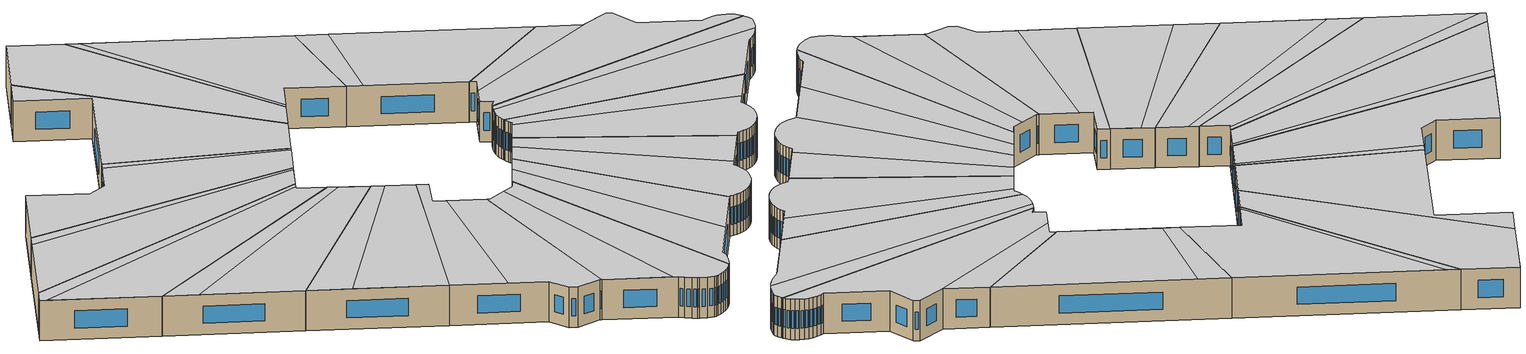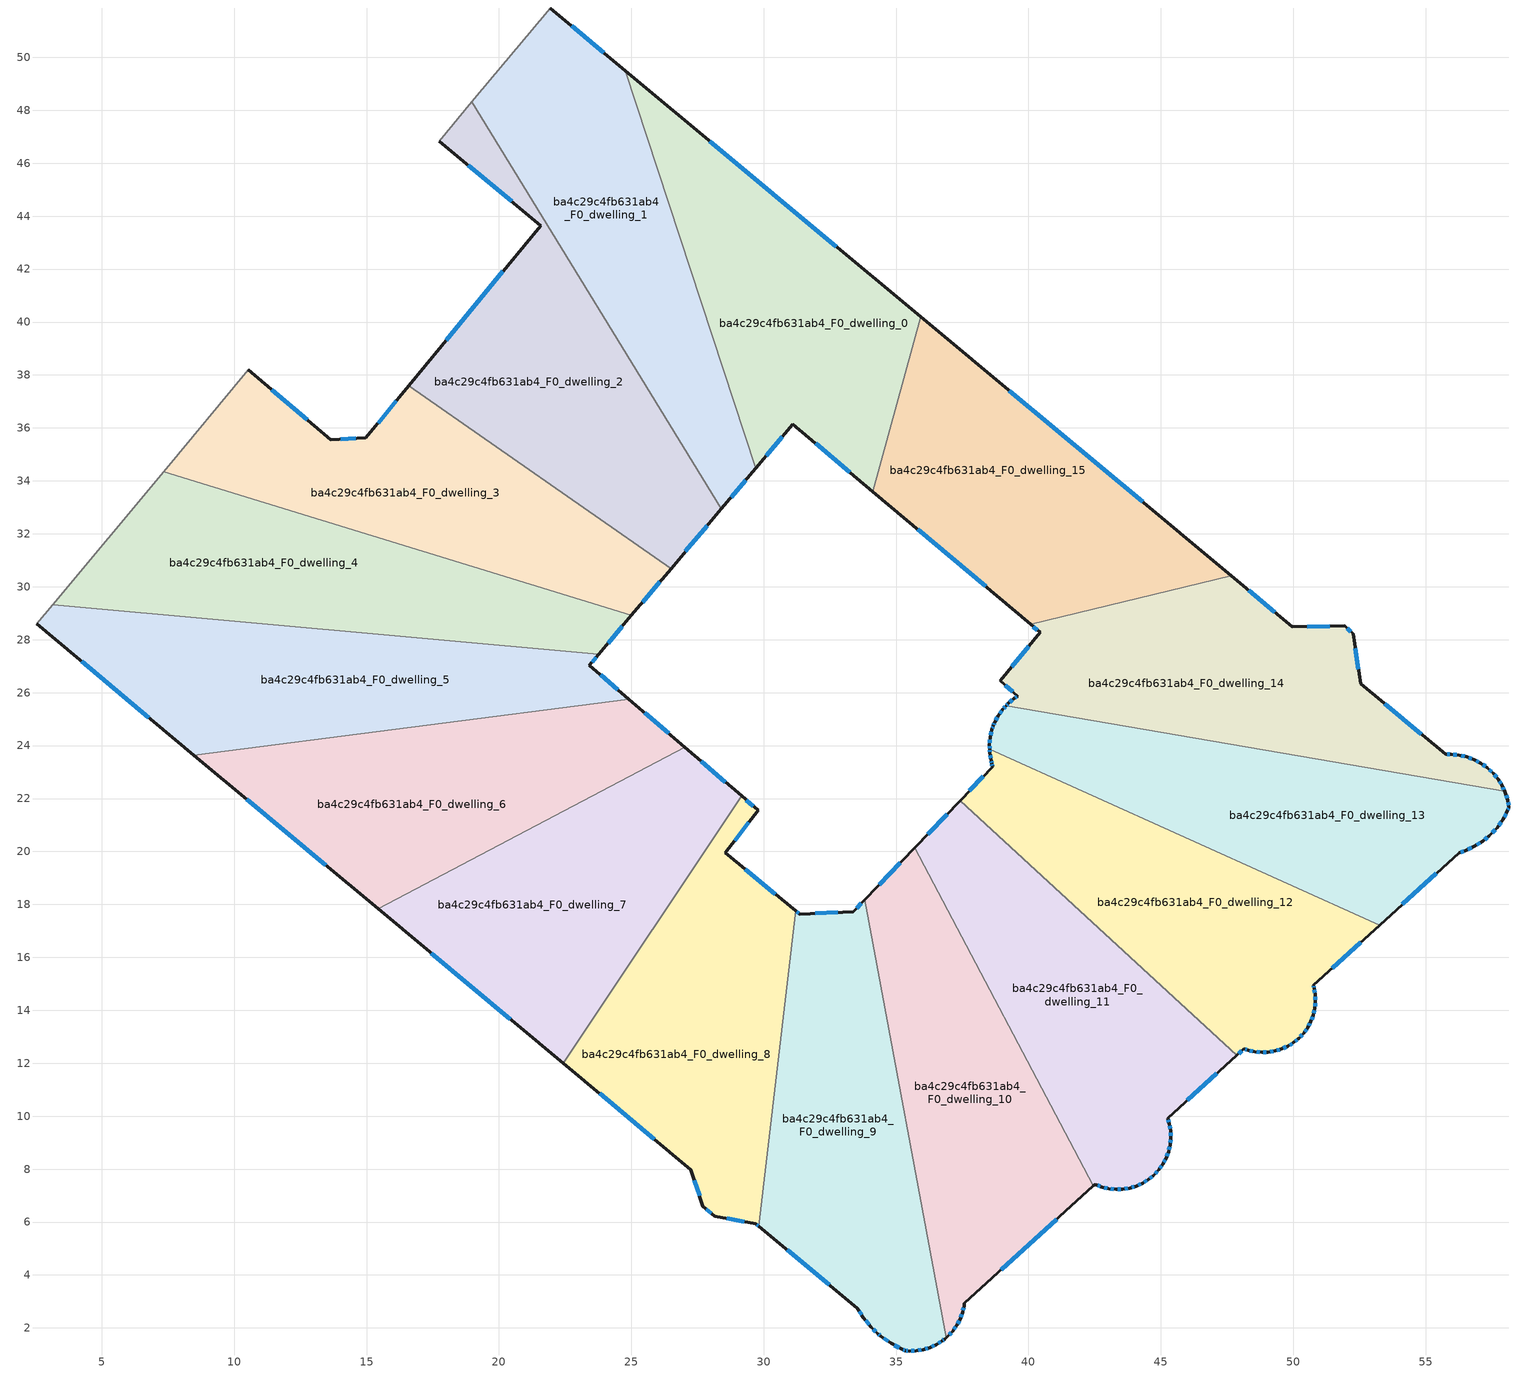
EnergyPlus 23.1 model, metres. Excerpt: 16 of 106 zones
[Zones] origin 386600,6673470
ba4c29c4fb631ab4_F0_dwelling_0
 floor ground (EU_floor_Construction): 35.93,40.2 34.12,33.59 31.1,36.14 29.69,34.47 24.78,49.49 z0
 wall outside (EU_wall_Construction): 29.69,34.47 31.1,36.14 34.12,33.59 / 35.93,40.2 24.78,49.49 z0:3
 wall to ba4c29c4fb631ab4_F0_dwelling_1 (EU_wall_Construction): 24.78,49.49 29.69,34.47 z0:3
 wall to ba4c29c4fb631ab4_F0_dwelling_15 (EU_wall_Construction): 34.12,33.59 35.93,40.2 z0:3
 window (EU_Window_Construction): 31.96,35.41 33.26,34.32 / 30.09,34.94 30.7,35.66 / 32.74,42.85 27.96,46.84 z0.86:2.14
 ceiling to ba4c29c4fb631ab4_F1_dwelling_0 (EU_floor_Construction): 34.12,33.6 35.93,40.2 25.51,48.88 29.83,34.63 31.1,36.14 z3
 ceiling to ba4c29c4fb631ab4_F1_dwelling_1 (EU_floor_Construction): 29.69,34.47 29.83,34.63 25.51,48.88 24.78,49.49 z3
ba4c29c4fb631ab4_F0_dwelling_1
 floor ground (EU_floor_Construction): 24.78,49.49 29.69,34.47 28.4,32.94 18.98,48.32 21.93,51.86 z0
 wall outside (EU_wall_Construction): 28.4,32.94 29.69,34.47 / 24.78,49.49 21.93,51.86 z0:3
 wall to ba4c29c4fb631ab4_F0_dwelling_2 (EU_wall_Construction): 18.98,48.32 28.4,32.94 z0:3
 wall adiabatic (EU_wall_Construction): 21.93,51.86 18.98,48.32 z0:3
 window (EU_Window_Construction): 28.77,33.38 29.32,34.03 / 23.96,50.17 22.75,51.18 z0.86:2.14
 ceiling to ba4c29c4fb631ab4_F1_dwelling_1 (EU_floor_Construction): 28.41,32.95 29.69,34.47 24.78,49.49 21.93,51.86 19.01,48.36 z3
 ceiling to ba4c29c4fb631ab4_F1_dwelling_2 (EU_floor_Construction): 28.4,32.94 28.41,32.95 19.01,48.36 18.98,48.32 z3
ba4c29c4fb631ab4_F0_dwelling_10
 floor ground (EU_floor_Construction): 35.7,20.14 42.46,7.37 37.58,2.92 37.57,2.85 37.51,2.59 37.42,2.33 37.29,2.1 37.14,1.88 36.95,1.68 36.89,1.63 33.82,18.17 z0
 wall outside (EU_wall_Construction): 36.89,1.63 36.95,1.68 37.14,1.88 37.29,2.1 37.42,2.33 37.51,2.59 37.57,2.85 37.58,2.92 42.46,7.37 / 35.7,20.14 33.82,18.17 z0:3
 wall to ba4c29c4fb631ab4_F0_dwelling_9 (EU_wall_Construction): 33.82,18.17 36.89,1.63 z0:3
 wall to ba4c29c4fb631ab4_F0_dwelling_11 (EU_wall_Construction): 42.46,7.37 35.7,20.14 z0:3
 window (EU_Window_Construction): 37.53,2.66 37.55,2.77 / 37.44,2.41 37.48,2.51 / 37.33,2.17 37.38,2.27 / 37.18,1.94 37.25,2.04 / 37.01,1.74 37.08,1.82 / 35.16,19.58 34.36,18.73 / 38.98,4.19 41.06,6.1 z0.86:2.14
 ceiling to ba4c29c4fb631ab4_F1_dwelling_9 (EU_floor_Construction): 37.51,2.59 37.57,2.85 37.58,2.92 39.76,4.91 34.82,19.21 33.82,18.17 36.89,1.63 36.95,1.68 37.14,1.88 37.29,2.1 37.42,2.33 z3
 ceiling to ba4c29c4fb631ab4_F1_dwelling_10 (EU_floor_Construction): 42.46,7.37 35.7,20.14 34.82,19.21 39.76,4.91 z3
ba4c29c4fb631ab4_F0_dwelling_11
 floor ground (EU_floor_Construction): 47.86,12.29 45.26,9.92 45.32,9.71 45.37,9.45 45.38,9.18 45.35,8.92 45.29,8.66 45.2,8.42 45.08,8.18 44.92,7.97 44.74,7.78 44.72,7.76 44.54,7.61 44.32,7.47 44.08,7.36 43.83,7.29 43.57,7.24 43.3,7.23 43.04,7.26 42.79,7.32 42.54,7.41 42.52,7.42 42.46,7.37 35.7,20.14 37.42,21.92 z0
 wall outside (EU_wall_Construction): 42.46,7.37 42.52,7.42 42.54,7.41 42.79,7.32 43.04,7.26 43.3,7.23 43.57,7.24 43.83,7.29 44.08,7.36 44.32,7.47 44.54,7.61 44.72,7.76 44.74,7.78 44.92,7.97 45.08,8.18 45.2,8.42 45.29,8.66 45.35,8.92 45.38,9.18 45.37,9.45 45.32,9.71 45.26,9.92 47.86,12.29 / 37.42,21.92 35.7,20.14 z0:3
 wall to ba4c29c4fb631ab4_F0_dwelling_12 (EU_wall_Construction): 47.86,12.29 37.42,21.92 z0:3
 window (EU_Window_Construction): 45.35,9.52 45.34,9.63 / 45.37,9.26 45.37,9.37 / 45.36,8.99 45.37,9.11 / 45.31,8.74 45.33,8.85 / 45.23,8.49 45.27,8.59 / 45.11,8.25 45.16,8.35 / 44.97,8.03 45.03,8.12 / 44.8,7.83 44.87,7.92 / 44.59,7.65 44.67,7.71 / 44.38,7.51 44.48,7.57 / 44.15,7.39 44.25,7.44 / 43.9,7.31 44.01,7.34 / 43.64,7.25 43.75,7.27 / 43.38,7.23 43.49,7.24 / 43.12,7.25 43.23,7.24 / 42.86,7.3 42.97,7.27 / 42.61,7.38 42.72,7.34 / 36.93,21.41 36.19,20.65 / 46,10.6 47.12,11.62 / 45.3,9.77 45.28,9.86 z0.86:2.14
 ceiling to ba4c29c4fb631ab4_F1_dwelling_10 (EU_floor_Construction): 44.92,7.97 45.08,8.18 45.2,8.42 45.29,8.66 45.35,8.92 45.38,9.18 45.37,9.45 45.32,9.71 45.26,9.92 45.56,10.19 36.7,21.17 35.7,20.14 42.46,7.37 42.52,7.42 42.54,7.41 42.79,7.32 43.04,7.26 43.3,7.23 43.57,7.24 43.83,7.29 44.08,7.36 44.32,7.47 44.54,7.61 44.72,7.76 44.74,7.78 z3
 ceiling to ba4c29c4fb631ab4_F1_dwelling_11 (EU_floor_Construction): 47.86,12.29 37.42,21.92 36.7,21.17 45.56,10.19 z3
ba4c29c4fb631ab4_F0_dwelling_12
 floor ground (EU_floor_Construction): 53.27,17.22 50.77,14.94 50.79,14.84 50.83,14.59 50.84,14.33 50.82,14.07 50.76,13.82 50.67,13.58 50.55,13.35 50.4,13.14 50.22,12.95 50.2,12.93 50.02,12.78 49.8,12.65 49.57,12.54 49.32,12.46 49.06,12.42 48.8,12.41 48.55,12.44 48.29,12.49 48.14,12.55 47.86,12.29 37.42,21.92 38.65,23.2 38.61,23.33 38.59,23.43 38.54,23.72 38.53,23.86 z0
 wall outside (EU_wall_Construction): 47.86,12.29 48.14,12.55 48.29,12.49 48.55,12.44 48.8,12.41 49.06,12.42 49.32,12.46 49.57,12.54 49.8,12.65 50.02,12.78 50.2,12.93 50.22,12.95 50.4,13.14 50.55,13.35 50.67,13.58 50.76,13.82 50.82,14.07 50.84,14.33 50.83,14.59 50.79,14.84 50.77,14.94 53.27,17.22 / 38.53,23.86 38.54,23.72 38.59,23.43 38.61,23.33 38.65,23.2 37.42,21.92 z0:3
 wall to ba4c29c4fb631ab4_F0_dwelling_13 (EU_wall_Construction): 53.27,17.22 38.53,23.86 z0:3
 window (EU_Window_Construction): 50.82,14.66 50.8,14.77 / 50.84,14.4 50.84,14.51 / 50.83,14.15 50.84,14.26 / 50.78,13.89 50.8,14 / 50.7,13.65 50.73,13.75 / 50.58,13.41 50.64,13.51 / 50.44,13.2 50.51,13.29 / 50.27,13 50.35,13.08 / 50.07,12.82 50.15,12.89 / 49.86,12.69 49.96,12.74 / 49.63,12.57 49.73,12.62 / 49.39,12.48 49.5,12.52 / 49.14,12.43 49.25,12.45 / 48.88,12.41 48.99,12.42 / 48.62,12.43 48.73,12.42 / 48.37,12.48 48.47,12.45 / 48.19,12.53 48.25,12.51 / 47.94,12.37 48.06,12.47 / 38.29,22.83 37.77,22.29 / 38.62,23.29 38.64,23.24 / 38.59,23.4 38.61,23.36 / 38.55,23.64 38.57,23.52 / 38.54,23.82 38.54,23.76 / 51.48,15.59 52.55,16.57 / 50.78,14.87 50.77,14.91 z0.86:2.14
 ceiling to ba4c29c4fb631ab4_F1_dwelling_11 (EU_floor_Construction): 50.4,13.14 50.55,13.35 50.67,13.58 50.76,13.82 50.82,14.07 50.84,14.33 50.83,14.59 50.79,14.84 50.77,14.94 51.36,15.48 38.48,23.03 37.42,21.92 47.86,12.29 48.14,12.55 48.29,12.49 48.55,12.44 48.8,12.41 49.06,12.42 49.32,12.46 49.57,12.54 49.8,12.65 50.02,12.78 50.2,12.93 50.22,12.95 z3
 ceiling to ba4c29c4fb631ab4_F1_dwelling_12 (EU_floor_Construction): 53.27,17.22 38.53,23.86 38.54,23.72 38.59,23.43 38.61,23.33 38.65,23.2 38.48,23.03 51.36,15.48 z3
ba4c29c4fb631ab4_F0_dwelling_13
 floor ground (EU_floor_Construction): 57.99,22.27 58.02,22.21 58.11,21.93 58.15,21.67 58.09,21.53 57.92,21.2 57.7,20.89 57.45,20.62 57.41,20.59 57.16,20.38 56.84,20.19 56.51,20.03 56.27,19.96 53.27,17.22 38.53,23.86 38.53,24.02 38.56,24.31 38.62,24.6 38.68,24.76 38.72,24.88 38.86,25.13 39.03,25.38 39.16,25.5 z0
 wall outside (EU_wall_Construction): 53.27,17.22 56.27,19.96 56.51,20.03 56.84,20.19 57.16,20.38 57.41,20.59 57.45,20.62 57.7,20.89 57.92,21.2 58.09,21.53 58.15,21.67 58.11,21.93 58.02,22.21 57.99,22.27 / 39.16,25.5 39.03,25.38 38.86,25.13 38.72,24.88 38.68,24.76 38.62,24.6 38.56,24.31 38.53,24.02 38.53,23.86 z0:3
 wall to ba4c29c4fb631ab4_F0_dwelling_14 (EU_wall_Construction): 57.99,22.27 39.16,25.5 z0:3
 window (EU_Window_Construction): 58.14,21.74 58.12,21.85 / 58.11,21.57 58.14,21.63 / 57.97,21.29 58.04,21.43 / 57.76,20.98 57.86,21.11 / 57.52,20.7 57.63,20.82 / 57.23,20.44 57.34,20.53 / 56.93,20.24 57.07,20.33 / 56.6,20.08 56.75,20.14 / 56.34,19.98 56.44,20.01 / 54.13,18 55.41,19.17 / 38.53,23.97 38.53,23.9 / 38.55,24.23 38.54,24.1 / 38.6,24.52 38.57,24.39 / 38.66,24.72 38.64,24.65 / 38.71,24.84 38.69,24.79 / 38.82,25.06 38.76,24.95 / 38.99,25.31 38.91,25.2 / 39.12,25.47 39.07,25.41 / 58.08,22.01 58.04,22.13 z0.86:2.14
 ceiling to ba4c29c4fb631ab4_F1_dwelling_12 (EU_floor_Construction): 56.51,20.03 56.84,20.19 57.16,20.38 57.41,20.59 57.45,20.62 57.55,20.73 38.86,25.13 38.72,24.88 38.68,24.76 38.62,24.6 38.56,24.31 38.53,24.02 38.53,23.86 53.27,17.22 56.27,19.96 z3
 ceiling to ba4c29c4fb631ab4_F1_dwelling_13 (EU_floor_Construction): 57.7,20.89 57.92,21.2 58.09,21.53 58.15,21.67 58.11,21.93 58.02,22.21 57.99,22.27 39.16,25.5 39.03,25.38 38.86,25.13 57.55,20.73 z3
ba4c29c4fb631ab4_F0_dwelling_14
 floor ground (EU_floor_Construction): 52.28,28.22 52.54,26.34 55.76,23.67 55.97,23.67 56.27,23.64 56.56,23.58 56.83,23.47 57.09,23.33 57.34,23.16 57.35,23.15 57.55,22.96 57.74,22.73 57.9,22.48 57.99,22.27 39.16,25.5 39.23,25.59 39.46,25.78 39.6,25.87 38.93,26.45 40.44,28.28 40.08,28.58 47.67,30.41 49.97,28.49 51.94,28.52 z0
 wall outside (EU_wall_Construction): 57.99,22.27 57.9,22.48 57.74,22.73 57.55,22.96 57.35,23.15 57.34,23.16 57.09,23.33 56.83,23.47 56.56,23.58 56.27,23.64 55.97,23.67 55.76,23.67 52.54,26.34 52.28,28.22 51.94,28.52 49.97,28.49 47.67,30.41 / 40.08,28.58 40.44,28.28 38.93,26.45 39.6,25.87 39.46,25.78 39.23,25.59 39.16,25.5 z0:3
 wall to ba4c29c4fb631ab4_F0_dwelling_15 (EU_wall_Construction): 47.67,30.41 40.08,28.58 z0:3
 window (EU_Window_Construction): 57.02,23.37 56.91,23.43 / 57.27,23.21 57.16,23.28 / 57.5,23.01 57.41,23.09 / 57.69,22.8 57.61,22.89 / 57.85,22.55 57.79,22.66 / 57.96,22.33 57.92,22.42 / 39.21,25.57 39.18,25.53 / 39.4,25.72 39.3,25.64 / 39.56,25.84 39.5,25.8 / 39.12,26.28 39.41,26.03 / 40.01,27.75 39.36,26.97 / 40.18,28.5 40.34,28.37 / 49.31,29.04 48.32,29.86 / 51.38,28.51 50.53,28.5 / 52.18,28.3 52.04,28.43 / 52.47,26.88 52.35,27.68 / 54.84,24.43 53.46,25.58 / 55.91,23.67 55.82,23.67 / 56.18,23.65 56.06,23.66 / 56.47,23.59 56.35,23.62 / 56.75,23.5 56.64,23.55 z0.86:2.14
 ceiling to ba4c29c4fb631ab4_F1_dwelling_13 (EU_floor_Construction): 57.99,22.27 57.9,22.48 57.74,22.73 57.55,22.96 57.35,23.15 57.34,23.16 57.09,23.33 56.83,23.47 56.56,23.58 56.27,23.64 55.97,23.67 55.76,23.67 52.54,26.34 52.28,28.22 51.94,28.52 50.3,28.49 39.75,27.44 38.93,26.45 39.6,25.87 39.46,25.78 39.23,25.59 39.16,25.5 z3
 ceiling to ba4c29c4fb631ab4_F1_dwelling_14 (EU_floor_Construction): 50.3,28.49 49.97,28.49 47.67,30.41 40.08,28.58 40.44,28.28 39.75,27.44 z3
ba4c29c4fb631ab4_F0_dwelling_15
 floor ground (EU_floor_Construction): 47.67,30.41 40.08,28.58 34.12,33.59 35.93,40.2 z0
 wall outside (EU_wall_Construction): 34.12,33.59 40.08,28.58 / 47.67,30.41 35.93,40.2 z0:3
 window (EU_Window_Construction): 35.83,32.16 38.38,30.01 / 44.31,33.21 39.28,37.4 z0.86:2.14
 ceiling to ba4c29c4fb631ab4_F1_dwelling_14 (EU_floor_Construction): 47.67,30.41 37.58,38.82 34.97,32.89 40.08,28.58 z3
 ceiling to ba4c29c4fb631ab4_F1_dwelling_0 (EU_floor_Construction): 34.97,32.89 37.58,38.82 35.93,40.2 34.12,33.6 z3
ba4c29c4fb631ab4_F0_dwelling_2
 floor ground (EU_floor_Construction): 21.57,43.64 17.74,46.83 18.98,48.32 28.4,32.94 26.5,30.69 16.59,37.59 z0
 wall outside (EU_wall_Construction): 26.5,30.69 28.4,32.94 / 17.74,46.83 21.57,43.64 16.59,37.59 z0:3
 wall adiabatic (EU_wall_Construction): 18.98,48.32 17.74,46.83 z0:3
 wall to ba4c29c4fb631ab4_F0_dwelling_3 (EU_wall_Construction): 16.59,37.59 26.5,30.69 z0:3
 window (EU_Window_Construction): 27.04,31.33 27.86,32.3 / 20.15,41.92 18.01,39.32 / 18.83,45.92 20.48,44.56 z0.86:2.14
 ceiling to ba4c29c4fb631ab4_F1_dwelling_2 (EU_floor_Construction): 26.5,30.69 28.4,32.94 18.98,48.32 17.74,46.83 21.57,43.64 16.59,37.59 z3
ba4c29c4fb631ab4_F0_dwelling_3
 floor ground (EU_floor_Construction): 26.5,30.69 25.01,28.92 7.33,34.35 10.53,38.19 13.65,35.55 14.97,35.62 16.59,37.59 z0
 wall outside (EU_wall_Construction): 16.59,37.59 14.97,35.62 13.65,35.55 10.53,38.19 / 25.01,28.92 26.5,30.69 z0:3
 wall to ba4c29c4fb631ab4_F0_dwelling_4 (EU_wall_Construction): 7.33,34.35 25.01,28.92 z0:3
 wall adiabatic (EU_wall_Construction): 10.53,38.19 7.33,34.35 z0:3
 window (EU_Window_Construction): 14.59,35.6 14.02,35.57 / 16.13,37.03 15.43,36.18 / 25.43,29.42 26.07,30.18 / 12.76,36.3 11.42,37.44 z0.86:2.14
 ceiling to ba4c29c4fb631ab4_F1_dwelling_3 (EU_floor_Construction): 25,28.92 26.38,30.54 16.26,37.19 14.97,35.62 13.65,35.55 10.53,38.19 7.33,34.35 z3
 ceiling to ba4c29c4fb631ab4_F1_dwelling_2 (EU_floor_Construction): 26.38,30.54 26.5,30.69 16.59,37.59 16.26,37.19 z3
ba4c29c4fb631ab4_F0_dwelling_4
 floor ground (EU_floor_Construction): 25.01,28.92 23.77,27.46 3.14,29.32 7.33,34.35 z0
 wall outside (EU_wall_Construction): 23.77,27.46 25.01,28.92 z0:3
 wall to ba4c29c4fb631ab4_F0_dwelling_5 (EU_wall_Construction): 3.14,29.32 23.77,27.46 z0:3
 wall adiabatic (EU_wall_Construction): 7.33,34.35 3.14,29.32 z0:3
 window (EU_Window_Construction): 24.13,27.87 24.65,28.5 z0.86:2.14
 ceiling adiabatic (EU_roof_Construction): 23.77,27.46 24.85,28.73 6.8,33.72 3.14,29.32 z3
 ceiling to ba4c29c4fb631ab4_F1_dwelling_3 (EU_floor_Construction): 24.85,28.73 25,28.92 7.33,34.35 6.8,33.72 z3
ba4c29c4fb631ab4_F0_dwelling_5
 floor ground (EU_floor_Construction): 23.77,27.46 23.42,27.03 24.91,25.75 8.48,23.63 2.53,28.59 3.14,29.32 z0
 wall outside (EU_wall_Construction): 24.91,25.75 23.42,27.03 23.77,27.46 / 2.53,28.59 8.48,23.63 z0:3
 wall to ba4c29c4fb631ab4_F0_dwelling_6 (EU_wall_Construction): 8.48,23.63 24.91,25.75 z0:3
 wall adiabatic (EU_wall_Construction): 3.14,29.32 2.53,28.59 z0:3
 window (EU_Window_Construction): 23.52,27.15 23.67,27.34 / 24.48,26.12 23.84,26.67 / 4.23,27.18 6.78,25.05 z0.86:2.14
 ceiling to ba4c29c4fb631ab4_F1_dwelling_5 (EU_floor_Construction): 24.91,25.75 23.42,27.03 23.53,27.17 2.86,28.32 8.48,23.64 z3
 ceiling to ba4c29c4fb631ab4_F1_dwelling_4 (EU_floor_Construction): 23.53,27.17 23.77,27.46 3.14,29.32 2.53,28.59 2.86,28.32 z3
ba4c29c4fb631ab4_F0_dwelling_6
 floor ground (EU_floor_Construction): 27.02,23.94 15.44,17.83 8.48,23.63 24.91,25.75 z0
 wall outside (EU_wall_Construction): 27.02,23.94 24.91,25.75 / 8.48,23.63 15.44,17.83 z0:3
 wall to ba4c29c4fb631ab4_F0_dwelling_7 (EU_wall_Construction): 15.44,17.83 27.02,23.94 z0:3
 window (EU_Window_Construction): 26.42,24.46 25.51,25.23 / 10.47,21.98 13.45,19.49 z0.86:2.14
 ceiling to ba4c29c4fb631ab4_F1_dwelling_6 (EU_floor_Construction): 27.02,23.94 25.45,25.28 10.28,22.13 15.44,17.83 z3
 ceiling to ba4c29c4fb631ab4_F1_dwelling_5 (EU_floor_Construction): 25.45,25.28 24.91,25.75 8.48,23.64 10.28,22.13 z3
ba4c29c4fb631ab4_F0_dwelling_7
 floor ground (EU_floor_Construction): 29.16,22.1 22.42,12.01 15.44,17.83 27.02,23.94 z0
 wall outside (EU_wall_Construction): 29.16,22.1 27.02,23.94 / 15.44,17.83 22.42,12.01 z0:3
 wall to ba4c29c4fb631ab4_F0_dwelling_8 (EU_wall_Construction): 22.42,12.01 29.16,22.1 z0:3
 window (EU_Window_Construction): 28.55,22.62 27.63,23.41 / 17.44,16.16 20.43,13.67 z0.86:2.14
 ceiling to ba4c29c4fb631ab4_F1_dwelling_7 (EU_floor_Construction): 22.42,12.01 29.16,22.1 27.71,23.34 17.72,15.93 z3
 ceiling to ba4c29c4fb631ab4_F1_dwelling_6 (EU_floor_Construction): 27.71,23.34 27.02,23.94 15.44,17.83 17.72,15.93 z3
ba4c29c4fb631ab4_F0_dwelling_8
 floor ground (EU_floor_Construction): 29.79,21.56 28.55,19.95 31.2,17.76 29.82,5.84 29.71,5.93 28.15,6.23 27.71,6.6 27.25,7.98 22.42,12.01 29.16,22.1 z0
 wall outside (EU_wall_Construction): 22.42,12.01 27.25,7.98 27.71,6.6 28.15,6.23 29.71,5.93 29.82,5.84 / 31.2,17.76 28.55,19.95 29.79,21.56 29.16,22.1 z0:3
 wall to ba4c29c4fb631ab4_F0_dwelling_9 (EU_wall_Construction): 29.82,5.84 31.2,17.76 z0:3
 window (EU_Window_Construction): 27.83,6.49 28.02,6.33 / 27.38,7.59 27.58,6.99 / 23.8,10.86 25.87,9.13 / 29.61,21.71 29.34,21.94 / 28.9,20.41 29.44,21.1 / 30.44,18.39 29.3,19.32 / 29.74,5.91 29.79,5.87 / 28.6,6.14 29.26,6.02 z0.86:2.14
 ceiling to ba4c29c4fb631ab4_F1_dwelling_8 (EU_floor_Construction): 29.82,5.84 31.2,17.76 29.25,19.37 25.29,9.62 27.25,7.98 27.71,6.6 28.15,6.23 29.71,5.93 z3
 ceiling to ba4c29c4fb631ab4_F1_dwelling_7 (EU_floor_Construction): 25.29,9.62 29.25,19.37 28.55,19.95 29.79,21.56 29.16,22.1 22.42,12.01 z3
ba4c29c4fb631ab4_F0_dwelling_9
 floor ground (EU_floor_Construction): 33.82,18.17 36.89,1.63 36.83,1.58 36.75,1.51 36.52,1.37 36.28,1.26 36.02,1.18 35.76,1.14 35.49,1.13 35.35,1.14 35.24,1.19 34.81,1.41 34.42,1.69 34.31,1.78 34.07,2.02 33.76,2.39 33.54,2.74 29.82,5.84 31.2,17.76 31.36,17.63 33.38,17.72 z0
 wall outside (EU_wall_Construction): 29.82,5.84 33.54,2.74 33.76,2.39 34.07,2.02 34.31,1.78 34.42,1.69 34.81,1.41 35.24,1.19 35.35,1.14 35.49,1.13 35.76,1.14 36.02,1.18 36.28,1.26 36.52,1.37 36.75,1.51 36.83,1.58 36.89,1.63 / 33.82,18.17 33.38,17.72 31.36,17.63 31.2,17.76 z0:3
 window (EU_Window_Construction): 36.58,1.41 36.68,1.47 / 36.35,1.29 36.45,1.34 / 36.09,1.21 36.2,1.24 / 35.83,1.15 35.95,1.17 / 35.57,1.13 35.68,1.14 / 35.39,1.14 35.45,1.13 / 35.27,1.17 35.32,1.15 / 34.93,1.35 35.11,1.25 / 34.53,1.61 34.7,1.49 / 34.34,1.76 34.39,1.72 / 34.14,1.95 34.24,1.85 / 33.85,2.29 33.98,2.13 / 33.6,2.64 33.7,2.49 / 30.88,4.95 32.48,3.62 / 31.32,17.67 31.25,17.73 / 32.81,17.7 31.94,17.66 / 33.69,18.05 33.51,17.85 / 36.77,1.53 36.81,1.56 z0.86:2.14
 ceiling to ba4c29c4fb631ab4_F1_dwelling_9 (EU_floor_Construction): 36.75,1.51 36.83,1.58 36.89,1.63 33.82,18.17 33.38,17.72 32.63,17.69 33.28,2.95 33.54,2.74 33.76,2.39 34.07,2.02 34.31,1.78 34.42,1.69 34.81,1.41 35.24,1.19 35.35,1.14 35.49,1.13 35.76,1.14 36.02,1.18 36.28,1.26 36.52,1.37 z3
 ceiling to ba4c29c4fb631ab4_F1_dwelling_8 (EU_floor_Construction): 33.28,2.95 32.63,17.69 31.36,17.63 31.2,17.76 29.82,5.84 z3
[Building]
EU S2 Campaign: North Axis=0; Terrain=City; Solar Distribution=FullExterior
[Site:Location]
Helsinki-Vantaa.AP: Latitude=60.317; Longitude=24.963; Time Zone=2; Elevation=54.6
[SizingPeriod:WeatherFileDays]
AnnualSizingPeriod: Begin Month=1; Begin Day of Month=1; End Month=12; End Day of Month=31; Day of Week for Start Day=Monday; Use Weather File Daylight Saving Period=No; Use Weather File Rain and Snow Indicators=No
[MATERIAL]
EU_InternalMass_Material: Roughness=MediumRough; Thickness=0.1; Conductivity=1; Density=1800; Specific Heat=900; Thermal Absorptance=0.9; Solar Absorptance=0.7; Visible Absorptance=0.7
[MATERIAL:NOMASS] Roughness=MediumRough; Thermal Absorptance=0.9; Solar Absorptance=0.7; Visible Absorptance=0.7
Name | Thermal Resistance
EU_wall_NoMass | 1.10183
EU_roof_NoMass; EU_floor_NoMass | 1.70606
[WINDOWMATERIAL:SIMPLEGLAZINGSYSTEM]
EU_Window_SimpleGlazing: UFactor=3.11035; Solar Heat Gain Coefficient=0.8; Visible Transmittance=0.8
[CONSTRUCTION]
EU_wall_Construction: EU_wall_NoMass
EU_roof_Construction: EU_roof_NoMass
EU_floor_Construction: EU_floor_NoMass
EU_Window_Construction: EU_Window_SimpleGlazing
EU_InternalMass_Construction: EU_InternalMass_Material
[ZONE] Type=1; Multiplier=1; Ceiling Height=autocalculate; Floor Area=autocalculate; Part of Total Floor Area=Yes
Name | Volume
ba4c29c4fb631ab4_F0_dwelling_0 | 216.087
ba4c29c4fb631ab4_F0_dwelling_1; ba4c29c4fb631ab4_F0_dwelling_9 | 216.106
ba4c29c4fb631ab4_F0_dwelling_10 | 216.055
ba4c29c4fb631ab4_F0_dwelling_11; ba4c29c4fb631ab4_F0_dwelling_7 | 216.089
ba4c29c4fb631ab4_F0_dwelling_12; ba4c29c4fb631ab4_F0_dwelling_3 | 216.073
ba4c29c4fb631ab4_F0_dwelling_13 | 216.09
ba4c29c4fb631ab4_F0_dwelling_14 | 216.081
ba4c29c4fb631ab4_F0_dwelling_15 | 216.056
ba4c29c4fb631ab4_F0_dwelling_2 | 216.057
ba4c29c4fb631ab4_F0_dwelling_4 | 216.082
ba4c29c4fb631ab4_F0_dwelling_5; ba4c29c4fb631ab4_F0_dwelling_8 | 216.095
ba4c29c4fb631ab4_F0_dwelling_6 | 216.086
[INTERNALMASS] Construction=EU_InternalMass_Construction
Name | Zone or ZoneList | Surface Area
ba4c29c4fb631ab4_F0_dwelling_0_EU_InternalMass | ba4c29c4fb631ab4_F0_dwelling_0 | 72.0291
ba4c29c4fb631ab4_F0_dwelling_1_EU_InternalMass | ba4c29c4fb631ab4_F0_dwelling_1 | 72.0352
ba4c29c4fb631ab4_F0_dwelling_2_EU_InternalMass | ba4c29c4fb631ab4_F0_dwelling_2 | 72.0189
ba4c29c4fb631ab4_F0_dwelling_3_EU_InternalMass | ba4c29c4fb631ab4_F0_dwelling_3 | 72.0248
ba4c29c4fb631ab4_F0_dwelling_4_EU_InternalMass | ba4c29c4fb631ab4_F0_dwelling_4 | 72.0272
ba4c29c4fb631ab4_F0_dwelling_5_EU_InternalMass | ba4c29c4fb631ab4_F0_dwelling_5 | 72.032
ba4c29c4fb631ab4_F0_dwelling_6_EU_InternalMass | ba4c29c4fb631ab4_F0_dwelling_6 | 72.0284
ba4c29c4fb631ab4_F0_dwelling_7_EU_InternalMass | ba4c29c4fb631ab4_F0_dwelling_7 | 72.0299
ba4c29c4fb631ab4_F0_dwelling_8_EU_InternalMass | ba4c29c4fb631ab4_F0_dwelling_8 | 72.0317
ba4c29c4fb631ab4_F0_dwelling_9_EU_InternalMass | ba4c29c4fb631ab4_F0_dwelling_9 | 72.0356
ba4c29c4fb631ab4_F0_dwelling_10_EU_InternalMass | ba4c29c4fb631ab4_F0_dwelling_10 | 72.0185
ba4c29c4fb631ab4_F0_dwelling_11_EU_InternalMass | ba4c29c4fb631ab4_F0_dwelling_11 | 72.0299
ba4c29c4fb631ab4_F0_dwelling_12_EU_InternalMass | ba4c29c4fb631ab4_F0_dwelling_12 | 72.0242
ba4c29c4fb631ab4_F0_dwelling_13_EU_InternalMass | ba4c29c4fb631ab4_F0_dwelling_13 | 72.0304
ba4c29c4fb631ab4_F0_dwelling_14_EU_InternalMass | ba4c29c4fb631ab4_F0_dwelling_14 | 72.027
ba4c29c4fb631ab4_F0_dwelling_15_EU_InternalMass | ba4c29c4fb631ab4_F0_dwelling_15 | 72.0191
[OTHEREQUIPMENT] Fuel Type=Electricity; Design Level Calculation Method=Watts/Area; Power per Zone Floor Area=1; Fraction Latent=0; Fraction Radiant=0; Fraction Lost=0; Carbon Dioxide Generation Rate=0; EndUse Subcategory=EU_Step8_InternalGains
Name | Zone or ZoneList or Space or SpaceList | Schedule
EU_Step8_InternalGain_ba4c29c4fb631ab4_F0_dwelling_0_f000 | ba4c29c4fb631ab4_F0_dwelling_0 | EU_Step8_GainSchedule_ba4c29c4fb631ab4_F0_dwelling_0_f000
EU_Step8_InternalGain_ba4c29c4fb631ab4_F0_dwelling_1_f000 | ba4c29c4fb631ab4_F0_dwelling_1 | EU_Step8_GainSchedule_ba4c29c4fb631ab4_F0_dwelling_1_f000
EU_Step8_InternalGain_ba4c29c4fb631ab4_F0_dwelling_2_f000 | ba4c29c4fb631ab4_F0_dwelling_2 | EU_Step8_GainSchedule_ba4c29c4fb631ab4_F0_dwelling_2_f000
EU_Step8_InternalGain_ba4c29c4fb631ab4_F0_dwelling_3_f000 | ba4c29c4fb631ab4_F0_dwelling_3 | EU_Step8_GainSchedule_ba4c29c4fb631ab4_F0_dwelling_3_f000
EU_Step8_InternalGain_ba4c29c4fb631ab4_F0_dwelling_4_f000 | ba4c29c4fb631ab4_F0_dwelling_4 | EU_Step8_GainSchedule_ba4c29c4fb631ab4_F0_dwelling_4_f000
EU_Step8_InternalGain_ba4c29c4fb631ab4_F0_dwelling_5_f000 | ba4c29c4fb631ab4_F0_dwelling_5 | EU_Step8_GainSchedule_ba4c29c4fb631ab4_F0_dwelling_5_f000
EU_Step8_InternalGain_ba4c29c4fb631ab4_F0_dwelling_6_f000 | ba4c29c4fb631ab4_F0_dwelling_6 | EU_Step8_GainSchedule_ba4c29c4fb631ab4_F0_dwelling_6_f000
EU_Step8_InternalGain_ba4c29c4fb631ab4_F0_dwelling_7_f000 | ba4c29c4fb631ab4_F0_dwelling_7 | EU_Step8_GainSchedule_ba4c29c4fb631ab4_F0_dwelling_7_f000
EU_Step8_InternalGain_ba4c29c4fb631ab4_F0_dwelling_8_f000 | ba4c29c4fb631ab4_F0_dwelling_8 | EU_Step8_GainSchedule_ba4c29c4fb631ab4_F0_dwelling_8_f000
EU_Step8_InternalGain_ba4c29c4fb631ab4_F0_dwelling_9_f000 | ba4c29c4fb631ab4_F0_dwelling_9 | EU_Step8_GainSchedule_ba4c29c4fb631ab4_F0_dwelling_9_f000
EU_Step8_InternalGain_ba4c29c4fb631ab4_F0_dwelling_10_f000 | ba4c29c4fb631ab4_F0_dwelling_10 | EU_Step8_GainSchedule_ba4c29c4fb631ab4_F0_dwelling_10_f000
EU_Step8_InternalGain_ba4c29c4fb631ab4_F0_dwelling_11_f000 | ba4c29c4fb631ab4_F0_dwelling_11 | EU_Step8_GainSchedule_ba4c29c4fb631ab4_F0_dwelling_11_f000
EU_Step8_InternalGain_ba4c29c4fb631ab4_F0_dwelling_12_f000 | ba4c29c4fb631ab4_F0_dwelling_12 | EU_Step8_GainSchedule_ba4c29c4fb631ab4_F0_dwelling_12_f000
EU_Step8_InternalGain_ba4c29c4fb631ab4_F0_dwelling_13_f000 | ba4c29c4fb631ab4_F0_dwelling_13 | EU_Step8_GainSchedule_ba4c29c4fb631ab4_F0_dwelling_13_f000
EU_Step8_InternalGain_ba4c29c4fb631ab4_F0_dwelling_14_f000 | ba4c29c4fb631ab4_F0_dwelling_14 | EU_Step8_GainSchedule_ba4c29c4fb631ab4_F0_dwelling_14_f000
EU_Step8_InternalGain_ba4c29c4fb631ab4_F0_dwelling_15_f000 | ba4c29c4fb631ab4_F0_dwelling_15 | EU_Step8_GainSchedule_ba4c29c4fb631ab4_F0_dwelling_15_f000
[ZONEVENTILATION:DESIGNFLOWRATE] Schedule=EU_AlwaysOn; Design Flow Rate Calculation Method=AirChanges/Hour; Air Changes per Hour=0.756316; Ventilation Type=Natural; Fan Pressure Rise=0; Fan Total Efficiency=1; Constant Term Coefficient=1; Temperature Term Coefficient=0; Velocity Term Coefficient=0; Velocity Squared Term Coefficient=0; Minimum Indoor Temperature=-100; Maximum Indoor Temperature=100; Delta Temperature=-100; Minimum Outdoor Temperature=-100; Maximum Outdoor Temperature=100; Maximum Wind Speed=40
Name | Zone or ZoneList or Space or SpaceList
EU_ConstantAir_ba4c29c4fb631ab4_F0_dwelling_0 | ba4c29c4fb631ab4_F0_dwelling_0
EU_ConstantAir_ba4c29c4fb631ab4_F0_dwelling_1 | ba4c29c4fb631ab4_F0_dwelling_1
EU_ConstantAir_ba4c29c4fb631ab4_F0_dwelling_2 | ba4c29c4fb631ab4_F0_dwelling_2
EU_ConstantAir_ba4c29c4fb631ab4_F0_dwelling_3 | ba4c29c4fb631ab4_F0_dwelling_3
EU_ConstantAir_ba4c29c4fb631ab4_F0_dwelling_4 | ba4c29c4fb631ab4_F0_dwelling_4
EU_ConstantAir_ba4c29c4fb631ab4_F0_dwelling_5 | ba4c29c4fb631ab4_F0_dwelling_5
EU_ConstantAir_ba4c29c4fb631ab4_F0_dwelling_6 | ba4c29c4fb631ab4_F0_dwelling_6
EU_ConstantAir_ba4c29c4fb631ab4_F0_dwelling_7 | ba4c29c4fb631ab4_F0_dwelling_7
EU_ConstantAir_ba4c29c4fb631ab4_F0_dwelling_8 | ba4c29c4fb631ab4_F0_dwelling_8
EU_ConstantAir_ba4c29c4fb631ab4_F0_dwelling_9 | ba4c29c4fb631ab4_F0_dwelling_9
EU_ConstantAir_ba4c29c4fb631ab4_F0_dwelling_10 | ba4c29c4fb631ab4_F0_dwelling_10
EU_ConstantAir_ba4c29c4fb631ab4_F0_dwelling_11 | ba4c29c4fb631ab4_F0_dwelling_11
EU_ConstantAir_ba4c29c4fb631ab4_F0_dwelling_12 | ba4c29c4fb631ab4_F0_dwelling_12
EU_ConstantAir_ba4c29c4fb631ab4_F0_dwelling_13 | ba4c29c4fb631ab4_F0_dwelling_13
EU_ConstantAir_ba4c29c4fb631ab4_F0_dwelling_14 | ba4c29c4fb631ab4_F0_dwelling_14
EU_ConstantAir_ba4c29c4fb631ab4_F0_dwelling_15 | ba4c29c4fb631ab4_F0_dwelling_15
[HVACTEMPLATE:THERMOSTAT] Constant Heating Setpoint=20; Constant Cooling Setpoint=50
EU_HeatOnly_ba4c29c4fb631ab4_F0_dwelling_0; EU_HeatOnly_ba4c29c4fb631ab4_F0_dwelling_1; EU_HeatOnly_ba4c29c4fb631ab4_F0_dwelling_2; EU_HeatOnly_ba4c29c4fb631ab4_F0_dwelling_3; EU_HeatOnly_ba4c29c4fb631ab4_F0_dwelling_4; EU_HeatOnly_ba4c29c4fb631ab4_F0_dwelling_5; EU_HeatOnly_ba4c29c4fb631ab4_F0_dwelling_6; EU_HeatOnly_ba4c29c4fb631ab4_F0_dwelling_7; EU_HeatOnly_ba4c29c4fb631ab4_F0_dwelling_8; EU_HeatOnly_ba4c29c4fb631ab4_F0_dwelling_9; EU_HeatOnly_ba4c29c4fb631ab4_F0_dwelling_10; EU_HeatOnly_ba4c29c4fb631ab4_F0_dwelling_11; EU_HeatOnly_ba4c29c4fb631ab4_F0_dwelling_12; EU_HeatOnly_ba4c29c4fb631ab4_F0_dwelling_13; EU_HeatOnly_ba4c29c4fb631ab4_F0_dwelling_14; EU_HeatOnly_ba4c29c4fb631ab4_F0_dwelling_15; EU_HeatOnly_ba4c29c4fb631ab4_F1_dwelling_0; EU_HeatOnly_ba4c29c4fb631ab4_F1_dwelling_1; EU_HeatOnly_ba4c29c4fb631ab4_F1_dwelling_2; EU_HeatOnly_ba4c29c4fb631ab4_F1_dwelling_3; EU_HeatOnly_ba4c29c4fb631ab4_F1_dwelling_4; EU_HeatOnly_ba4c29c4fb631ab4_F1_dwelling_5; EU_HeatOnly_ba4c29c4fb631ab4_F1_dwelling_6; EU_HeatOnly_ba4c29c4fb631ab4_F1_dwelling_7; EU_HeatOnly_ba4c29c4fb631ab4_F1_dwelling_8; EU_HeatOnly_ba4c29c4fb631ab4_F1_dwelling_9; EU_HeatOnly_ba4c29c4fb631ab4_F1_dwelling_10; EU_HeatOnly_ba4c29c4fb631ab4_F1_dwelling_11; EU_HeatOnly_ba4c29c4fb631ab4_F1_dwelling_12; EU_HeatOnly_ba4c29c4fb631ab4_F1_dwelling_13; EU_HeatOnly_ba4c29c4fb631ab4_F1_dwelling_14; EU_HeatOnly_ba4c29c4fb631ab4_F2_dwelling_0; EU_HeatOnly_ba4c29c4fb631ab4_F2_dwelling_1; EU_HeatOnly_ba4c29c4fb631ab4_F2_dwelling_2; EU_HeatOnly_ba4c29c4fb631ab4_F2_dwelling_3; EU_HeatOnly_ba4c29c4fb631ab4_F2_dwelling_4; EU_HeatOnly_ba4c29c4fb631ab4_F2_dwelling_5; EU_HeatOnly_ba4c29c4fb631ab4_F2_dwelling_6; EU_HeatOnly_ba4c29c4fb631ab4_F2_dwelling_7; EU_HeatOnly_ba4c29c4fb631ab4_F2_dwelling_8; EU_HeatOnly_ba4c29c4fb631ab4_F2_dwelling_9; EU_HeatOnly_ba4c29c4fb631ab4_F2_dwelling_10; EU_HeatOnly_ba4c29c4fb631ab4_F2_dwelling_11; EU_HeatOnly_ba4c29c4fb631ab4_F2_dwelling_12; EU_HeatOnly_ba4c29c4fb631ab4_F2_dwelling_13; EU_HeatOnly_ba4c29c4fb631ab4_F2_dwelling_14; EU_HeatOnly_ba4c29c4fb631ab4_F3_dwelling_0; EU_HeatOnly_ba4c29c4fb631ab4_F3_dwelling_1; EU_HeatOnly_ba4c29c4fb631ab4_F3_dwelling_2; EU_HeatOnly_ba4c29c4fb631ab4_F3_dwelling_3; EU_HeatOnly_ba4c29c4fb631ab4_F3_dwelling_4; EU_HeatOnly_ba4c29c4fb631ab4_F3_dwelling_5; EU_HeatOnly_ba4c29c4fb631ab4_F3_dwelling_6; EU_HeatOnly_ba4c29c4fb631ab4_F3_dwelling_7; EU_HeatOnly_ba4c29c4fb631ab4_F3_dwelling_8; EU_HeatOnly_ba4c29c4fb631ab4_F3_dwelling_9; EU_HeatOnly_ba4c29c4fb631ab4_F3_dwelling_10; EU_HeatOnly_ba4c29c4fb631ab4_F3_dwelling_11; EU_HeatOnly_ba4c29c4fb631ab4_F3_dwelling_12; EU_HeatOnly_ba4c29c4fb631ab4_F3_dwelling_13; EU_HeatOnly_ba4c29c4fb631ab4_F3_dwelling_14; EU_HeatOnly_ba4c29c4fb631ab4_F4_dwelling_0; EU_HeatOnly_ba4c29c4fb631ab4_F4_dwelling_1; EU_HeatOnly_ba4c29c4fb631ab4_F4_dwelling_2; EU_HeatOnly_ba4c29c4fb631ab4_F4_dwelling_3; EU_HeatOnly_ba4c29c4fb631ab4_F4_dwelling_4; EU_HeatOnly_ba4c29c4fb631ab4_F4_dwelling_5; EU_HeatOnly_ba4c29c4fb631ab4_F4_dwelling_6; EU_HeatOnly_ba4c29c4fb631ab4_F4_dwelling_7; EU_HeatOnly_ba4c29c4fb631ab4_F4_dwelling_8; EU_HeatOnly_ba4c29c4fb631ab4_F4_dwelling_9; EU_HeatOnly_ba4c29c4fb631ab4_F4_dwelling_10; EU_HeatOnly_ba4c29c4fb631ab4_F4_dwelling_11; EU_HeatOnly_ba4c29c4fb631ab4_F4_dwelling_12; EU_HeatOnly_ba4c29c4fb631ab4_F4_dwelling_13; EU_HeatOnly_ba4c29c4fb631ab4_F4_dwelling_14; EU_HeatOnly_ba4c29c4fb631ab4_F5_dwelling_0; EU_HeatOnly_ba4c29c4fb631ab4_F5_dwelling_1; EU_HeatOnly_ba4c29c4fb631ab4_F5_dwelling_2; EU_HeatOnly_ba4c29c4fb631ab4_F5_dwelling_3; EU_HeatOnly_ba4c29c4fb631ab4_F5_dwelling_4; EU_HeatOnly_ba4c29c4fb631ab4_F5_dwelling_5; EU_HeatOnly_ba4c29c4fb631ab4_F5_dwelling_6; EU_HeatOnly_ba4c29c4fb631ab4_F5_dwelling_7; EU_HeatOnly_ba4c29c4fb631ab4_F5_dwelling_8; EU_HeatOnly_ba4c29c4fb631ab4_F5_dwelling_9; EU_HeatOnly_ba4c29c4fb631ab4_F5_dwelling_10; EU_HeatOnly_ba4c29c4fb631ab4_F5_dwelling_11; EU_HeatOnly_ba4c29c4fb631ab4_F5_dwelling_12; EU_HeatOnly_ba4c29c4fb631ab4_F5_dwelling_13; EU_HeatOnly_ba4c29c4fb631ab4_F5_dwelling_14; EU_HeatOnly_ba4c29c4fb631ab4_F6_dwelling_0; EU_HeatOnly_ba4c29c4fb631ab4_F6_dwelling_1; EU_HeatOnly_ba4c29c4fb631ab4_F6_dwelling_2; EU_HeatOnly_ba4c29c4fb631ab4_F6_dwelling_3; EU_HeatOnly_ba4c29c4fb631ab4_F6_dwelling_4; EU_HeatOnly_ba4c29c4fb631ab4_F6_dwelling_5; EU_HeatOnly_ba4c29c4fb631ab4_F6_dwelling_6; EU_HeatOnly_ba4c29c4fb631ab4_F6_dwelling_7; EU_HeatOnly_ba4c29c4fb631ab4_F6_dwelling_8; EU_HeatOnly_ba4c29c4fb631ab4_F6_dwelling_9; EU_HeatOnly_ba4c29c4fb631ab4_F6_dwelling_10; EU_HeatOnly_ba4c29c4fb631ab4_F6_dwelling_11; EU_HeatOnly_ba4c29c4fb631ab4_F6_dwelling_12; EU_HeatOnly_ba4c29c4fb631ab4_F6_dwelling_13; EU_HeatOnly_ba4c29c4fb631ab4_F6_dwelling_14
[HVACTEMPLATE:ZONE:IDEALLOADSAIRSYSTEM] System Availability Schedule=EU_AlwaysOn; Maximum Heating Supply Air Temperature=50; Minimum Cooling Supply Air Temperature=13; Maximum Heating Supply Air Humidity Ratio=0.0156; Minimum Cooling Supply Air Humidity Ratio=0.0077; Heating Limit=NoLimit; Cooling Limit=NoLimit; Heating Availability Schedule=EU_AlwaysOn; Cooling Availability Schedule=EU_CoolingOff; Dehumidification Control Type=ConstantSensibleHeatRatio; Cooling Sensible Heat Ratio=0.7; Dehumidification Setpoint=60; Humidification Control Type=None; Humidification Setpoint=30; Outdoor Air Method=None; Outdoor Air Flow Rate per Person=0.00944; Outdoor Air Flow Rate per Zone Floor Area=0; Outdoor Air Flow Rate per Zone=0; Demand Controlled Ventilation Type=None; Outdoor Air Economizer Type=NoEconomizer; Heat Recovery Type=None; Sensible Heat Recovery Effectiveness=0.7; Latent Heat Recovery Effectiveness=0.65
Name | Template Thermostat
ba4c29c4fb631ab4_F0_dwelling_0 | EU_HeatOnly_ba4c29c4fb631ab4_F0_dwelling_0
ba4c29c4fb631ab4_F0_dwelling_1 | EU_HeatOnly_ba4c29c4fb631ab4_F0_dwelling_1
ba4c29c4fb631ab4_F0_dwelling_2 | EU_HeatOnly_ba4c29c4fb631ab4_F0_dwelling_2
ba4c29c4fb631ab4_F0_dwelling_3 | EU_HeatOnly_ba4c29c4fb631ab4_F0_dwelling_3
ba4c29c4fb631ab4_F0_dwelling_4 | EU_HeatOnly_ba4c29c4fb631ab4_F0_dwelling_4
ba4c29c4fb631ab4_F0_dwelling_5 | EU_HeatOnly_ba4c29c4fb631ab4_F0_dwelling_5
ba4c29c4fb631ab4_F0_dwelling_6 | EU_HeatOnly_ba4c29c4fb631ab4_F0_dwelling_6
ba4c29c4fb631ab4_F0_dwelling_7 | EU_HeatOnly_ba4c29c4fb631ab4_F0_dwelling_7
ba4c29c4fb631ab4_F0_dwelling_8 | EU_HeatOnly_ba4c29c4fb631ab4_F0_dwelling_8
ba4c29c4fb631ab4_F0_dwelling_9 | EU_HeatOnly_ba4c29c4fb631ab4_F0_dwelling_9
ba4c29c4fb631ab4_F0_dwelling_10 | EU_HeatOnly_ba4c29c4fb631ab4_F0_dwelling_10
ba4c29c4fb631ab4_F0_dwelling_11 | EU_HeatOnly_ba4c29c4fb631ab4_F0_dwelling_11
ba4c29c4fb631ab4_F0_dwelling_12 | EU_HeatOnly_ba4c29c4fb631ab4_F0_dwelling_12
ba4c29c4fb631ab4_F0_dwelling_13 | EU_HeatOnly_ba4c29c4fb631ab4_F0_dwelling_13
ba4c29c4fb631ab4_F0_dwelling_14 | EU_HeatOnly_ba4c29c4fb631ab4_F0_dwelling_14
ba4c29c4fb631ab4_F0_dwelling_15 | EU_HeatOnly_ba4c29c4fb631ab4_F0_dwelling_15
[SIZING:ZONE] Zone Cooling Design Supply Air Temperature Input Method=SupplyAirTemperature; Zone Cooling Design Supply Air Temperature=13; Zone Heating Design Supply Air Temperature Input Method=SupplyAirTemperature; Zone Heating Design Supply Air Temperature=50; Zone Cooling Design Supply Air Humidity Ratio=0.008; Zone Heating Design Supply Air Humidity Ratio=0.008; Cooling Design Air Flow Method=DesignDay; Cooling Design Air Flow Rate=0; Cooling Minimum Air Flow per Zone Floor Area=0.000762; Cooling Minimum Air Flow=0; Cooling Minimum Air Flow Fraction=0.2; Heating Design Air Flow Method=DesignDay; Heating Design Air Flow Rate=0; Heating Maximum Air Flow per Zone Floor Area=0.002032; Heating Maximum Air Flow=0.141576; Heating Maximum Air Flow Fraction=0.3; Account for Dedicated Outdoor Air System=No; Dedicated Outdoor Air System Control Strategy=NeutralSupplyAir; Dedicated Outdoor Air Low Setpoint Temperature for Design=autosize; Dedicated Outdoor Air High Setpoint Temperature for Design=autosize; Zone Load Sizing Method=Sensible Load Only No Latent Load; Zone Latent Cooling Design Supply Air Humidity Ratio Input Method=HumidityRatioDifference; Zone Cooling Design Supply Air Humidity Ratio Difference=0.005; Zone Latent Heating Design Supply Air Humidity Ratio Input Method=HumidityRatioDifference; Zone Humidification Design Supply Air Humidity Ratio Difference=0.005
ba4c29c4fb631ab4_F0_dwelling_0; ba4c29c4fb631ab4_F0_dwelling_1; ba4c29c4fb631ab4_F0_dwelling_2; ba4c29c4fb631ab4_F0_dwelling_3; ba4c29c4fb631ab4_F0_dwelling_4; ba4c29c4fb631ab4_F0_dwelling_5; ba4c29c4fb631ab4_F0_dwelling_6; ba4c29c4fb631ab4_F0_dwelling_7; ba4c29c4fb631ab4_F0_dwelling_8; ba4c29c4fb631ab4_F0_dwelling_9; ba4c29c4fb631ab4_F0_dwelling_10; ba4c29c4fb631ab4_F0_dwelling_11; ba4c29c4fb631ab4_F0_dwelling_12; ba4c29c4fb631ab4_F0_dwelling_13; ba4c29c4fb631ab4_F0_dwelling_14; ba4c29c4fb631ab4_F0_dwelling_15
[SCHEDULE:CONSTANT]
Name | Hourly Value
EU_AlwaysOn | 1
EU_CoolingOff | 0
[SCHEDULE:FILE] Column Number=1; Rows to Skip at Top=0; Number of Hours of Data=8760; Column Separator=Comma; Interpolate to Timestep=No; Minutes per Item=60; Adjust Schedule for Daylight Savings=Yes
Name | File
EU_Step8_GainSchedule_ba4c29c4fb631ab4_F0_dwelling_0_f000 | ../../schedules/ba4c29c4fb631ab4/ba4c29c4fb631ab4_F0_dwelling_0_f000_gain.csv
EU_Step8_GainSchedule_ba4c29c4fb631ab4_F0_dwelling_1_f000 | ../../schedules/ba4c29c4fb631ab4/ba4c29c4fb631ab4_F0_dwelling_1_f000_gain.csv
EU_Step8_GainSchedule_ba4c29c4fb631ab4_F0_dwelling_2_f000 | ../../schedules/ba4c29c4fb631ab4/ba4c29c4fb631ab4_F0_dwelling_2_f000_gain.csv
EU_Step8_GainSchedule_ba4c29c4fb631ab4_F0_dwelling_3_f000 | ../../schedules/ba4c29c4fb631ab4/ba4c29c4fb631ab4_F0_dwelling_3_f000_gain.csv
EU_Step8_GainSchedule_ba4c29c4fb631ab4_F0_dwelling_4_f000 | ../../schedules/ba4c29c4fb631ab4/ba4c29c4fb631ab4_F0_dwelling_4_f000_gain.csv
EU_Step8_GainSchedule_ba4c29c4fb631ab4_F0_dwelling_5_f000 | ../../schedules/ba4c29c4fb631ab4/ba4c29c4fb631ab4_F0_dwelling_5_f000_gain.csv
EU_Step8_GainSchedule_ba4c29c4fb631ab4_F0_dwelling_6_f000 | ../../schedules/ba4c29c4fb631ab4/ba4c29c4fb631ab4_F0_dwelling_6_f000_gain.csv
EU_Step8_GainSchedule_ba4c29c4fb631ab4_F0_dwelling_7_f000 | ../../schedules/ba4c29c4fb631ab4/ba4c29c4fb631ab4_F0_dwelling_7_f000_gain.csv
EU_Step8_GainSchedule_ba4c29c4fb631ab4_F0_dwelling_8_f000 | ../../schedules/ba4c29c4fb631ab4/ba4c29c4fb631ab4_F0_dwelling_8_f000_gain.csv
EU_Step8_GainSchedule_ba4c29c4fb631ab4_F0_dwelling_9_f000 | ../../schedules/ba4c29c4fb631ab4/ba4c29c4fb631ab4_F0_dwelling_9_f000_gain.csv
EU_Step8_GainSchedule_ba4c29c4fb631ab4_F0_dwelling_10_f000 | ../../schedules/ba4c29c4fb631ab4/ba4c29c4fb631ab4_F0_dwelling_10_f000_gain.csv
EU_Step8_GainSchedule_ba4c29c4fb631ab4_F0_dwelling_11_f000 | ../../schedules/ba4c29c4fb631ab4/ba4c29c4fb631ab4_F0_dwelling_11_f000_gain.csv
EU_Step8_GainSchedule_ba4c29c4fb631ab4_F0_dwelling_12_f000 | ../../schedules/ba4c29c4fb631ab4/ba4c29c4fb631ab4_F0_dwelling_12_f000_gain.csv
EU_Step8_GainSchedule_ba4c29c4fb631ab4_F0_dwelling_13_f000 | ../../schedules/ba4c29c4fb631ab4/ba4c29c4fb631ab4_F0_dwelling_13_f000_gain.csv
EU_Step8_GainSchedule_ba4c29c4fb631ab4_F0_dwelling_14_f000 | ../../schedules/ba4c29c4fb631ab4/ba4c29c4fb631ab4_F0_dwelling_14_f000_gain.csv
EU_Step8_GainSchedule_ba4c29c4fb631ab4_F0_dwelling_15_f000 | ../../schedules/ba4c29c4fb631ab4/ba4c29c4fb631ab4_F0_dwelling_15_f000_gain.csv
